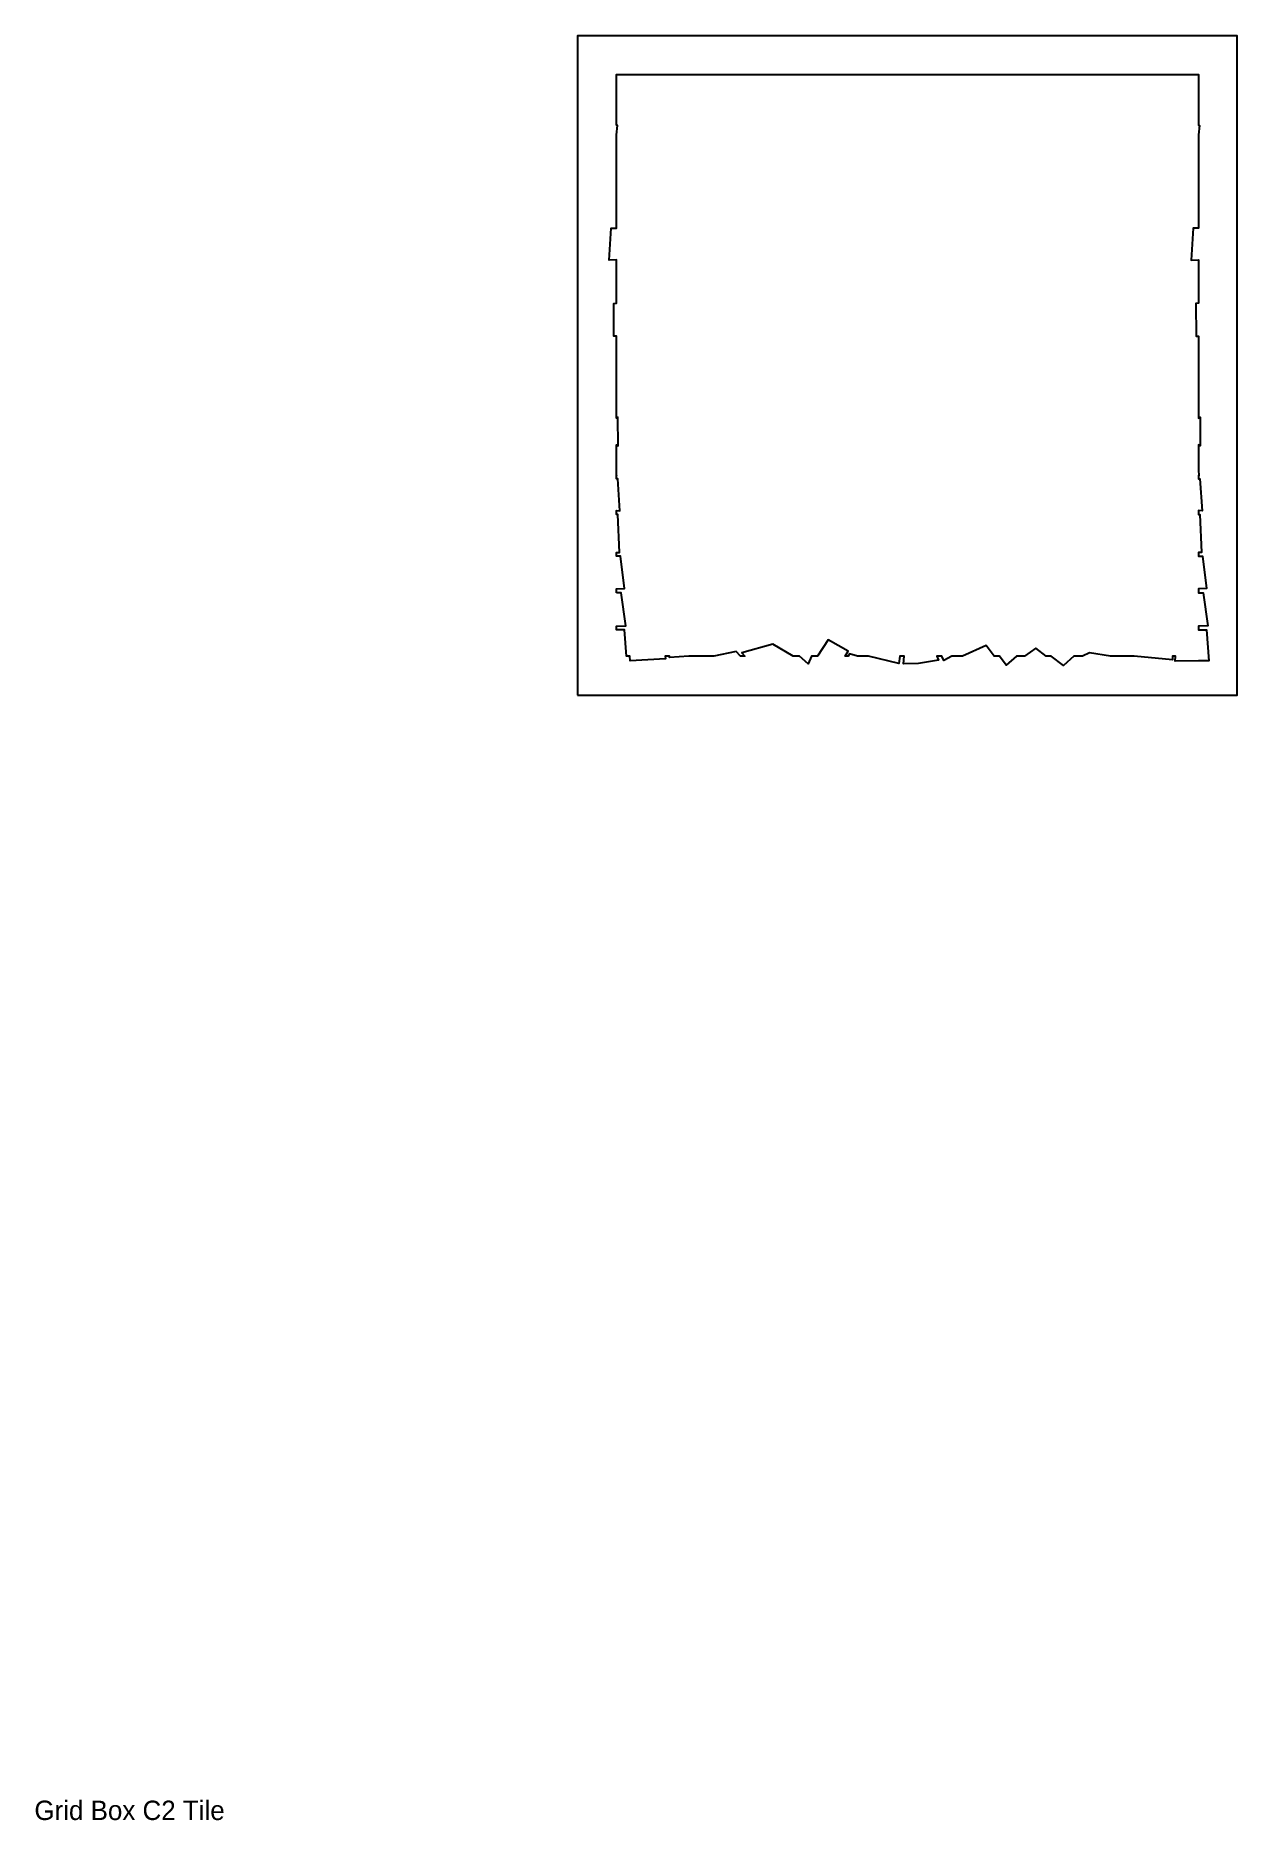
# Model space of a CAD drawing. Header units: metres. Extents: x 1 to 620, y 0 to 920.
import ezdxf

# ---------------------------------------------------------------- set-up
doc = ezdxf.new("R2010")
doc.units = ezdxf.units.M

msp = doc.modelspace()

# ---------------------------------------------------------------- linework, layer by layer
at = {"color": 8}
msp.add_lwpolyline([(280, 580), (620, 580), (620, 920), (280, 920), (280, 580)], dxfattribs=at)
at = {"color": 2}
msp.add_lwpolyline([(300, 632.71), (300, 634.78), (304.21, 634.91), (302.06, 651.58), (300, 651.58), (300, 653.6), (301.51, 653.45), (300.69, 673.1), (300, 673.17), (300, 675.13), (301.81, 674.94), (300.63, 691.47), (300, 691.59), (300, 693.17), (300.09, 693.15), (300, 696.21), (300, 709), (300.91, 708.61), (300.78, 723.39), (300, 722.75), (300, 765.12), (298.73, 765.09), (298.69, 782), (300, 782.05), (300, 804.47), (296.3, 804.29), (297.33, 820.7), (300, 820.79), (300, 842.86), (300.03, 842.85), (300, 843.52), (300, 868.87), (300.52, 873.68), (300, 873.93), (300, 900), (600, 900), (600, 873.93), (600.52, 873.68), (600, 868.87), (600, 843.52), (600.03, 842.85), (600, 842.86), (600, 820.79), (597.33, 820.7), (596.3, 804.29), (600, 804.47), (600, 782.05), (598.69, 782), (598.73, 765.09), (600, 765.12), (600, 722.75), (600.78, 723.39), (600.91, 708.61), (600, 709), (600, 696.21), (600.09, 693.15), (600, 693.17), (600, 691.59), (600.63, 691.47), (601.81, 674.94), (600, 675.13), (600, 673.17), (600.69, 673.1), (601.51, 653.45), (600, 653.6), (600, 651.58), (602.06, 651.58), (604.21, 634.91), (600, 634.78), (600, 632.71), (602.39, 632.77), (604.8, 615.68), (600, 615.59), (600, 613.65), (604.1, 613.62), (605.36, 597.68), (600, 597.65), (587.94, 597.57), (588.09, 600), (586.67, 600), (586.61, 598.13), (566.8, 600), (554.69, 600), (543.88, 601.82), (540.24, 600), (535.72, 600), (530.44, 595.31), (524.09, 600), (521.52, 600), (516.21, 604.14), (510.24, 600), (506.16, 600), (500.93, 595.41), (497.39, 600), (494.66, 600), (490.48, 605.52), (478.28, 600), (472.91, 600), (468.66, 597.84), (467.78, 600), (465.21, 600), (465.98, 597.98), (455.64, 596.23), (447.99, 596.1), (448.29, 600), (446.13, 600), (445.58, 596.37), (430, 600), (424.16, 600), (420.15, 601.36), (419.42, 600), (417.88, 600), (419.37, 602.66), (409.04, 608.44), (403.67, 600), (400.58, 600), (398.74, 596.17), (394.36, 600), (391.06, 600), (380.62, 606.23), (364.57, 601.89), (366.18, 600), (363.87, 600), (361.68, 602.48), (350.28, 600), (337.29, 600), (327.4, 599.32), (327.28, 600), (325.12, 600), (325.26, 598.78), (307.14, 597.71), (306.98, 600), (305.18, 600), (304.1, 613.62), (300, 613.65), (300, 615.59), (304.8, 615.68), (302.39, 632.77)], close=True, dxfattribs=at)

# ---------------------------------------------------------------- texts
msp.add_text('Grid Box C2 Tile', height=10).set_placement((0, 0))

doc.saveas('drawing.dxf')
